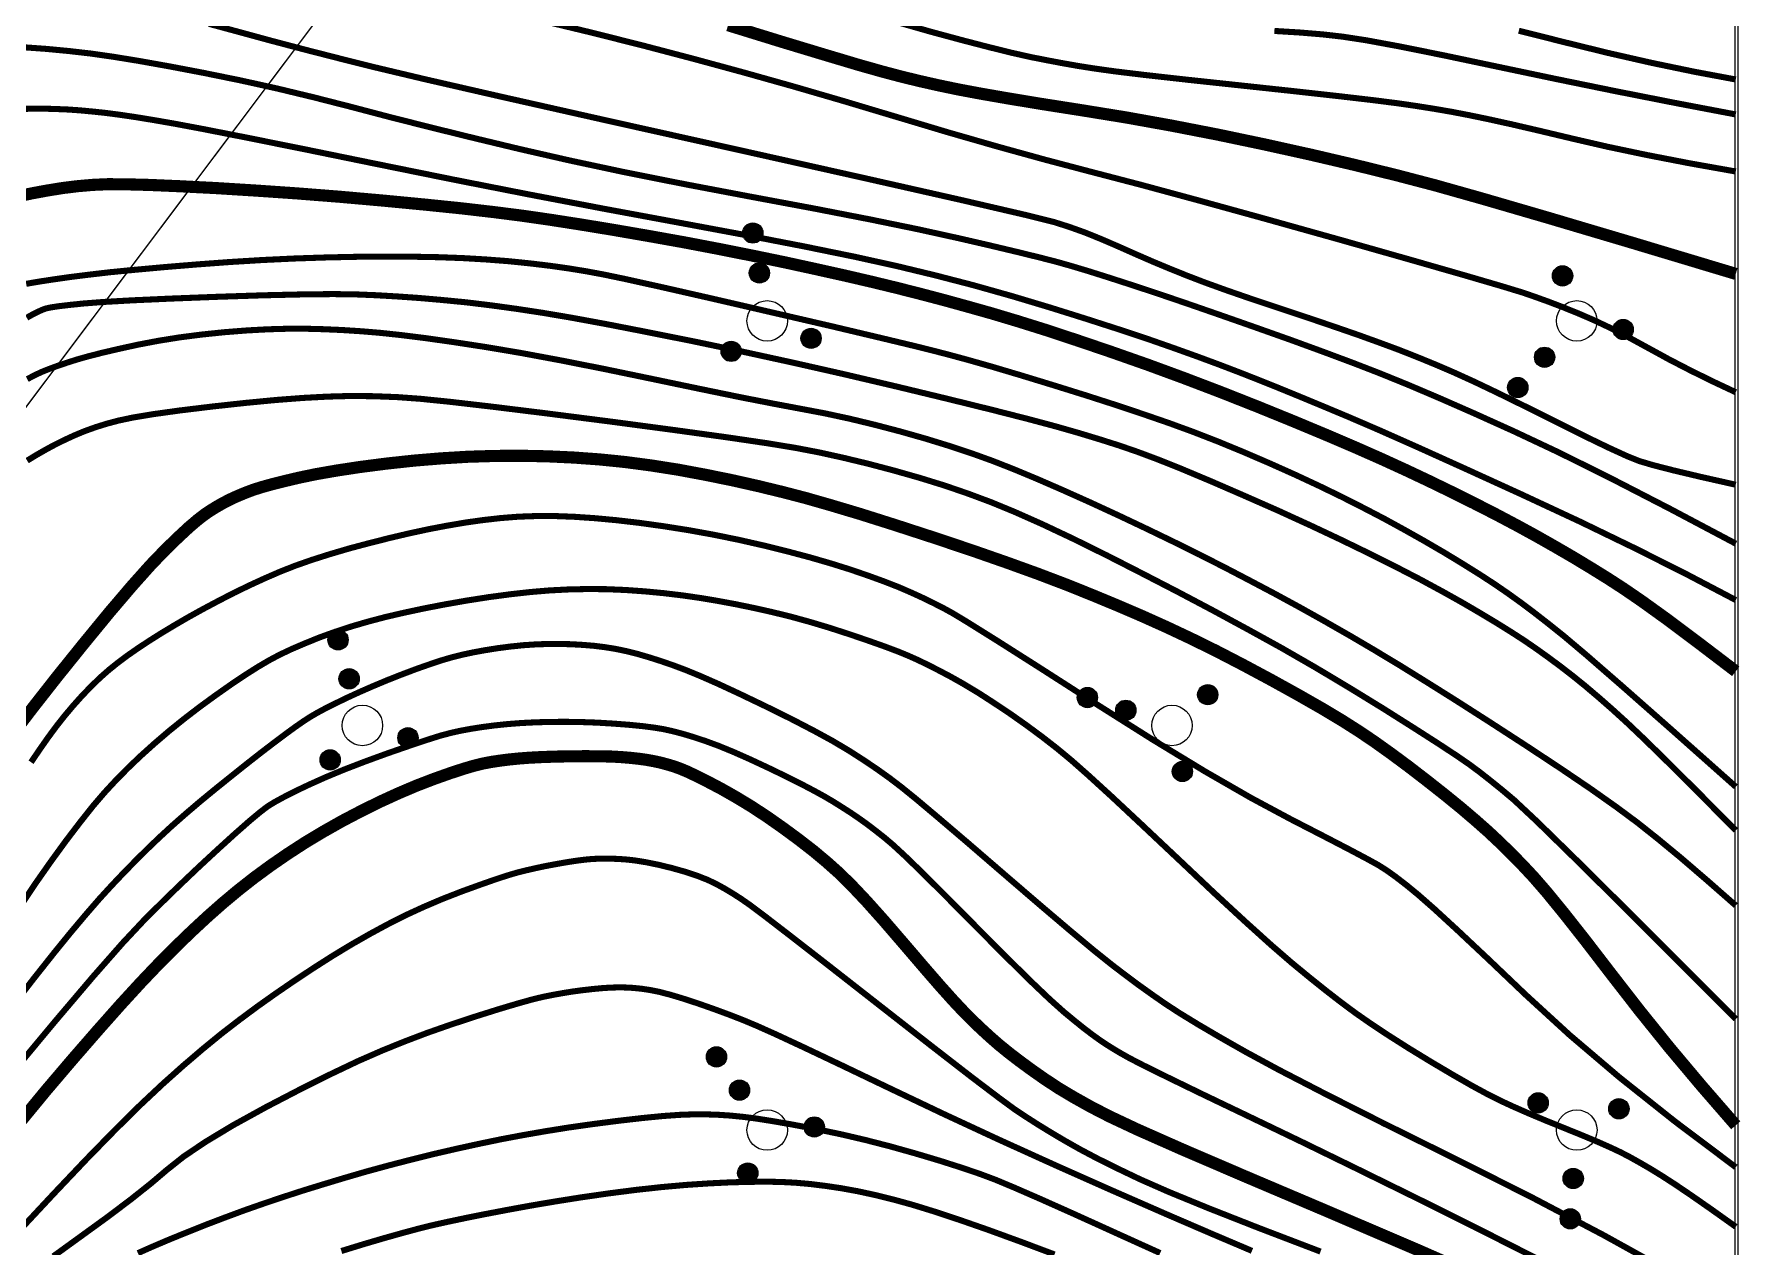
# Model space of a CAD drawing. Extents: x 396500 to 398250, y 1005980 to 1008200.
# Drawn here: x 398228.98 to 398250.08, y 1007817.6 to 1007832.58 of the extents above; entities that cross this region are included whole.
import ezdxf

# ---------------------------------------------------------------- set-up
doc = ezdxf.new("R2010")
doc.units = 0
doc.header["$LTSCALE"] = 0.5
doc.layers.get('0').update_dxf_attribs({"linetype": 'CONTINUOUS'})
doc.layers.add('ASSIST', color=7, linetype='CONTINUOUS', plot=False)
for name, color, linetype in [('DGX', 2, 'CONTINUOUS'), ('GXYZ', 2, 'CONTINUOUS'), ('ZBTZ', 3, 'CONTINUOUS')]:
    doc.layers.add(name, color=color, linetype=linetype)
doc.layers.add('绘图层', color=6, linetype='CONTINUOUS', lineweight=5)
doc.linetypes.add('1161', pattern='A,0,[149,AAA.SHX,S=0.15,R=0,X=0,Y=0],-1.6', length=1.6)

# ---------------------------------------------------------------- blocks, each defined once
blk = doc.blocks.new('*U110')
at = {"linetype": 'Continuous'}
for points in [[(-0.25, 2.2), (-0.238, 2.123), (-0.238, 2.277)], [(-0.238, 2.277), (-0.202, 2.053), (-0.202, 2.347)], [(-0.202, 2.053), (-0.238, 2.277), (-0.238, 2.123)], [(-0.202, 2.347), (-0.147, 1.998), (-0.147, 2.402)], [(-0.147, 1.998), (-0.202, 2.347), (-0.202, 2.053)], [(-0.147, 2.402), (-0.077, 1.962), (-0.077, 2.438)], [(-0.077, 1.962), (-0.147, 2.402), (-0.147, 1.998)], [(-0.077, 2.438), (0, 1.95), (0, 2.45)], [(0, 1.95), (-0.077, 2.438), (-0.077, 1.962)], [(0, 2.45), (0.077, 1.962), (0.077, 2.438)], [(0.077, 1.962), (0, 2.45), (0, 1.95)], [(0.077, 2.438), (0.147, 1.998), (0.147, 2.402)], [(0.147, 1.998), (0.077, 2.438), (0.077, 1.962)], [(0.147, 2.402), (0.202, 2.053), (0.202, 2.347)], [(0.202, 2.053), (0.147, 2.402), (0.147, 1.998)], [(0.202, 2.347), (0.238, 2.123), (0.238, 2.277)], [(0.238, 2.123), (0.202, 2.347), (0.202, 2.053)], [(0.25, 2.2), (0.238, 2.277), (0.238, 2.123)]]:
    blk.add_solid(points, dxfattribs=at)
blk = doc.blocks.new('*U109')
at = {"linetype": 'Continuous'}
for points in [[(-0.25, 1.2), (-0.238, 1.123), (-0.238, 1.277)], [(-0.238, 1.277), (-0.202, 1.053), (-0.202, 1.347)], [(-0.202, 1.053), (-0.238, 1.277), (-0.238, 1.123)], [(-0.202, 1.347), (-0.147, 0.998), (-0.147, 1.402)], [(-0.147, 0.998), (-0.202, 1.347), (-0.202, 1.053)], [(-0.147, 1.402), (-0.077, 0.962), (-0.077, 1.438)], [(-0.077, 0.962), (-0.147, 1.402), (-0.147, 0.998)], [(-0.077, 1.438), (0, 0.95), (0, 1.45)], [(0, 0.95), (-0.077, 1.438), (-0.077, 0.962)], [(0, 1.45), (0.077, 0.962), (0.077, 1.438)], [(0.077, 0.962), (0, 1.45), (0, 0.95)], [(0.077, 1.438), (0.147, 0.998), (0.147, 1.402)], [(0.147, 0.998), (0.077, 1.438), (0.077, 0.962)], [(0.147, 1.402), (0.202, 1.053), (0.202, 1.347)], [(0.202, 1.053), (0.147, 1.402), (0.147, 0.998)], [(0.202, 1.347), (0.238, 1.123), (0.238, 1.277)], [(0.238, 1.123), (0.202, 1.347), (0.202, 1.053)], [(0.25, 1.2), (0.238, 1.277), (0.238, 1.123)]]:
    blk.add_solid(points, dxfattribs=at)
blk = doc.blocks.new('*U108')
at = {"linetype": 'Continuous'}
for points in [[(-1.202, -0.453), (-1.147, -0.802), (-1.147, -0.398)], [(-1.147, -0.398), (-1.077, -0.838), (-1.077, -0.362)], [(-1.077, -0.838), (-1.147, -0.398), (-1.147, -0.802)], [(-1.077, -0.362), (-1, -0.85), (-1, -0.35)], [(-1, -0.85), (-1.077, -0.362), (-1.077, -0.838)], [(-1, -0.35), (-0.923, -0.838), (-0.923, -0.362)], [(-0.923, -0.838), (-1, -0.35), (-1, -0.85)], [(-0.923, -0.362), (-0.853, -0.802), (-0.853, -0.398)], [(-0.853, -0.802), (-0.923, -0.362), (-0.923, -0.838)], [(-0.853, -0.398), (-0.798, -0.747), (-0.798, -0.453)], [(-0.798, -0.747), (-0.853, -0.398), (-0.853, -0.802)], [(-1.25, -0.6), (-1.238, -0.677), (-1.238, -0.523)], [(-1.238, -0.523), (-1.202, -0.747), (-1.202, -0.453)], [(-1.202, -0.747), (-1.238, -0.523), (-1.238, -0.677)], [(-1.147, -0.802), (-1.202, -0.453), (-1.202, -0.747)], [(-0.798, -0.453), (-0.762, -0.677), (-0.762, -0.523)], [(-0.762, -0.677), (-0.798, -0.453), (-0.798, -0.747)], [(-0.75, -0.6), (-0.762, -0.523), (-0.762, -0.677)]]:
    blk.add_solid(points, dxfattribs=at)
blk = doc.blocks.new('*U107')
at = {"linetype": 'Continuous'}
for points in [[(0.798, -0.453), (0.853, -0.802), (0.853, -0.398)], [(0.853, -0.398), (0.923, -0.838), (0.923, -0.362)], [(0.923, -0.838), (0.853, -0.398), (0.853, -0.802)], [(0.923, -0.362), (1, -0.85), (1, -0.35)], [(1, -0.85), (0.923, -0.362), (0.923, -0.838)], [(1, -0.35), (1.077, -0.838), (1.077, -0.362)], [(1.077, -0.838), (1, -0.35), (1, -0.85)], [(1.077, -0.362), (1.147, -0.802), (1.147, -0.398)], [(1.147, -0.802), (1.077, -0.362), (1.077, -0.838)], [(1.147, -0.398), (1.202, -0.747), (1.202, -0.453)], [(1.202, -0.747), (1.147, -0.398), (1.147, -0.802)], [(0.75, -0.6), (0.762, -0.677), (0.762, -0.523)], [(0.762, -0.523), (0.798, -0.747), (0.798, -0.453)], [(0.798, -0.747), (0.762, -0.523), (0.762, -0.677)], [(0.853, -0.802), (0.798, -0.453), (0.798, -0.747)], [(1.202, -0.453), (1.238, -0.677), (1.238, -0.523)], [(1.238, -0.677), (1.202, -0.453), (1.202, -0.747)], [(1.25, -0.6), (1.238, -0.523), (1.238, -0.677)]]:
    blk.add_solid(points, dxfattribs=at)
blk = doc.blocks.new('gc160')
for centre, radius in [((0, 2.2), 0.25), ((0, 1.2), 0.25), ((0, 0), 0.5), ((-1, -0.6), 0.25), ((1, -0.6), 0.25)]:
    blk.add_circle(centre, radius)
at = {"linetype": 'Continuous'}
for name in ['*U110', '*U109', '*U108', '*U107']:
    blk.add_blockref(name, (0, 0), dxfattribs=at)

msp = doc.modelspace()

# ---------------------------------------------------------------- linework, layer by layer
at = {"layer": 'ASSIST', "linetype": '1161', "flags": 128}
msp.add_lwpolyline([(398250, 1007900.306), (398250, 1007900.306), (398249.986, 1007800)], dxfattribs=at)
at = {"layer": 'ASSIST', "linetype": 'Continuous', "flags": 128}
msp.add_lwpolyline([(398207.876, 1007800), (398209.238, 1007801.816), (398249.85, 1007855.903)], dxfattribs=at)
at = {"layer": 'DGX', "linetype": 'Continuous', "const_width": 0.075}
for points in [[(398250, 1007827.014), (398249.569, 1007827.111), (398249.228, 1007827.192), (398248.975, 1007827.257), (398248.811, 1007827.306), (398248.656, 1007827.368), (398248.431, 1007827.471), (398248.135, 1007827.614), (398247.769, 1007827.797), (398247.389, 1007827.987), (398247.055, 1007828.151), (398246.766, 1007828.289), (398246.522, 1007828.4), (398246.299, 1007828.496), (398246.07, 1007828.59), (398245.837, 1007828.682), (398245.599, 1007828.77), (398245.342, 1007828.863), (398245.053, 1007828.963), (398244.73, 1007829.073), (398244.375, 1007829.191), (398244.024, 1007829.308), (398243.715, 1007829.415), (398243.446, 1007829.512), (398243.219, 1007829.599), (398243.011, 1007829.683), (398242.8, 1007829.771), (398242.586, 1007829.864), (398242.37, 1007829.96), (398242.157, 1007830.052), (398241.956, 1007830.133), (398241.766, 1007830.201), (398241.587, 1007830.258), (398241.211, 1007830.352), (398240.432, 1007830.533), (398239.248, 1007830.801), (398237.66, 1007831.157), (398236.038, 1007831.519), (398234.752, 1007831.809), (398233.802, 1007832.027), (398233.188, 1007832.173), (398232.749, 1007832.283), (398232.323, 1007832.392), (398231.91, 1007832.501), (398231.51, 1007832.61), (398231.141, 1007832.71)], [(398250, 1007828.157), (398249.717, 1007828.29), (398249.443, 1007828.425), (398249.178, 1007828.562), (398248.922, 1007828.702), (398248.68, 1007828.834), (398248.453, 1007828.951), (398248.241, 1007829.051), (398248.046, 1007829.135), (398247.863, 1007829.209), (398247.69, 1007829.275), (398247.527, 1007829.334), (398247.374, 1007829.387), (398247.122, 1007829.464), (398246.661, 1007829.599), (398245.993, 1007829.791), (398245.117, 1007830.04), (398244.189, 1007830.3), (398243.367, 1007830.527), (398242.651, 1007830.721), (398242.041, 1007830.88), (398241.472, 1007831.03), (398240.882, 1007831.193), (398240.27, 1007831.369), (398239.636, 1007831.559), (398238.996, 1007831.751), (398238.364, 1007831.935), (398237.742, 1007832.11), (398237.128, 1007832.277), (398236.512, 1007832.439), (398235.882, 1007832.598), (398235.239, 1007832.753)], [(398250, 1007830.885), (398249.433, 1007830.986), (398248.906, 1007831.088), (398248.421, 1007831.19), (398247.975, 1007831.293), (398247.577, 1007831.388), (398247.233, 1007831.468), (398246.943, 1007831.532), (398246.707, 1007831.581), (398246.494, 1007831.622), (398246.274, 1007831.66), (398246.046, 1007831.696), (398245.81, 1007831.73), (398245.51, 1007831.768), (398245.09, 1007831.817), (398244.55, 1007831.877), (398243.89, 1007831.948), (398243.237, 1007832.018), (398242.716, 1007832.076), (398242.327, 1007832.123), (398242.071, 1007832.159), (398241.88, 1007832.189), (398241.687, 1007832.223), (398241.491, 1007832.26), (398241.293, 1007832.299), (398241.066, 1007832.35), (398240.786, 1007832.419), (398240.451, 1007832.506), (398240.062, 1007832.611), (398239.667, 1007832.724)], [(398250, 1007831.59), (398249.254, 1007831.732), (398248.514, 1007831.878), (398247.781, 1007832.028), (398247.054, 1007832.181), (398246.391, 1007832.321), (398245.851, 1007832.43), (398245.434, 1007832.507), (398245.14, 1007832.552), (398244.891, 1007832.58), (398244.612, 1007832.603), (398244.301, 1007832.622)], [(398250, 1007832.022), (398249.488, 1007832.118), (398248.959, 1007832.228), (398248.415, 1007832.352), (398247.855, 1007832.49), (398247.32, 1007832.625)], [(398250, 1007826.286), (398249.183, 1007826.719), (398248.454, 1007827.095), (398247.812, 1007827.414), (398247.258, 1007827.675), (398246.773, 1007827.894), (398246.336, 1007828.086), (398245.948, 1007828.251), (398245.609, 1007828.389), (398245.276, 1007828.518), (398244.907, 1007828.656), (398244.502, 1007828.804), (398244.06, 1007828.961), (398243.621, 1007829.115), (398243.223, 1007829.253), (398242.865, 1007829.375), (398242.547, 1007829.48), (398242.266, 1007829.571), (398242.016, 1007829.65), (398241.797, 1007829.716), (398241.61, 1007829.769), (398241.404, 1007829.822), (398241.132, 1007829.889), (398240.792, 1007829.97), (398240.385, 1007830.064), (398239.895, 1007830.172), (398239.306, 1007830.293), (398238.618, 1007830.427), (398237.831, 1007830.574), (398237.025, 1007830.727), (398236.281, 1007830.875), (398235.598, 1007831.021), (398234.977, 1007831.163), (398234.403, 1007831.301), (398233.864, 1007831.434), (398233.359, 1007831.562), (398232.888, 1007831.686), (398232.434, 1007831.802), (398231.982, 1007831.911), (398231.53, 1007832.011), (398231.079, 1007832.103), (398230.654, 1007832.184), (398230.279, 1007832.251), (398229.954, 1007832.304), (398229.679, 1007832.343), (398229.418, 1007832.373), (398229.135, 1007832.4), (398228.829, 1007832.422)], [(398250, 1007825.589), (398249.4, 1007825.904), (398248.759, 1007826.227), (398248.076, 1007826.558), (398247.353, 1007826.895), (398246.661, 1007827.211), (398246.075, 1007827.476), (398245.593, 1007827.69), (398245.217, 1007827.852), (398244.904, 1007827.983), (398244.615, 1007828.103), (398244.349, 1007828.212), (398244.105, 1007828.31), (398243.866, 1007828.404), (398243.612, 1007828.501), (398243.342, 1007828.601), (398243.058, 1007828.703), (398242.744, 1007828.813), (398242.383, 1007828.933), (398241.977, 1007829.064), (398241.524, 1007829.206), (398241.05, 1007829.348), (398240.578, 1007829.481), (398240.107, 1007829.603), (398239.639, 1007829.716), (398239.119, 1007829.831), (398238.493, 1007829.959), (398237.761, 1007830.101), (398236.924, 1007830.257), (398236.023, 1007830.424), (398235.101, 1007830.6), (398234.156, 1007830.786), (398233.191, 1007830.982), (398232.302, 1007831.164), (398231.591, 1007831.307), (398231.057, 1007831.412), (398230.699, 1007831.479), (398230.445, 1007831.523), (398230.218, 1007831.56), (398230.019, 1007831.589), (398229.848, 1007831.611), (398229.694, 1007831.627), (398229.544, 1007831.641), (398229.399, 1007831.651), (398229.259, 1007831.657), (398229.123, 1007831.661), (398228.991, 1007831.662), (398228.862, 1007831.659)], [(398250, 1007823.282), (398249.212, 1007823.982), (398248.595, 1007824.526), (398248.149, 1007824.914), (398247.874, 1007825.146), (398247.688, 1007825.295), (398247.512, 1007825.432), (398247.343, 1007825.559), (398247.183, 1007825.674), (398247.017, 1007825.788), (398246.83, 1007825.91), (398246.622, 1007826.04), (398246.393, 1007826.179), (398246.151, 1007826.32), (398245.906, 1007826.458), (398245.656, 1007826.595), (398245.401, 1007826.728), (398245.137, 1007826.862), (398244.855, 1007826.999), (398244.557, 1007827.138), (398244.242, 1007827.279), (398243.922, 1007827.417), (398243.609, 1007827.546), (398243.301, 1007827.666), (398243, 1007827.776), (398242.687, 1007827.884), (398242.344, 1007827.999), (398241.971, 1007828.119), (398241.567, 1007828.245), (398241.171, 1007828.366), (398240.818, 1007828.471), (398240.508, 1007828.559), (398240.242, 1007828.631), (398239.924, 1007828.712), (398239.458, 1007828.824), (398238.843, 1007828.97), (398238.08, 1007829.147), (398237.323, 1007829.322), (398236.726, 1007829.458), (398236.289, 1007829.555), (398236.011, 1007829.613), (398235.806, 1007829.651), (398235.586, 1007829.687), (398235.352, 1007829.72), (398235.102, 1007829.75), (398234.838, 1007829.777), (398234.563, 1007829.798), (398234.275, 1007829.815), (398233.975, 1007829.826), (398233.659, 1007829.832), (398233.323, 1007829.834), (398232.967, 1007829.831), (398232.591, 1007829.823), (398232.2, 1007829.81), (398231.8, 1007829.791), (398231.391, 1007829.766), (398230.973, 1007829.735), (398230.573, 1007829.702), (398230.221, 1007829.67), (398229.916, 1007829.64), (398229.658, 1007829.61), (398229.434, 1007829.582), (398229.23, 1007829.553), (398229.046, 1007829.525), (398228.883, 1007829.497)], [(398228.89, 1007829.078), (398228.963, 1007829.119), (398229.026, 1007829.151), (398229.08, 1007829.175), (398229.125, 1007829.192), (398229.185, 1007829.205), (398229.283, 1007829.22), (398229.419, 1007829.236), (398229.593, 1007829.254), (398229.84, 1007829.273), (398230.195, 1007829.293), (398230.659, 1007829.314), (398231.231, 1007829.336), (398231.809, 1007829.355), (398232.29, 1007829.366), (398232.674, 1007829.37), (398232.961, 1007829.366), (398233.206, 1007829.356), (398233.465, 1007829.341), (398233.737, 1007829.322), (398234.023, 1007829.297), (398234.32, 1007829.268), (398234.625, 1007829.231), (398234.938, 1007829.188), (398235.26, 1007829.139), (398235.62, 1007829.078), (398236.049, 1007828.999), (398236.546, 1007828.902), (398237.112, 1007828.789), (398237.722, 1007828.661), (398238.349, 1007828.524), (398238.994, 1007828.378), (398239.657, 1007828.222), (398240.282, 1007828.071), (398240.813, 1007827.94), (398241.248, 1007827.829), (398241.589, 1007827.738), (398241.873, 1007827.657), (398242.137, 1007827.577), (398242.383, 1007827.499), (398242.609, 1007827.421), (398242.853, 1007827.33), (398243.153, 1007827.21), (398243.508, 1007827.061), (398243.918, 1007826.883), (398244.345, 1007826.695), (398244.747, 1007826.511), (398245.125, 1007826.333), (398245.479, 1007826.161), (398245.808, 1007825.996), (398246.109, 1007825.84), (398246.382, 1007825.692), (398246.628, 1007825.554), (398246.85, 1007825.424), (398247.049, 1007825.304), (398247.227, 1007825.193), (398247.383, 1007825.092), (398247.529, 1007824.992), (398247.677, 1007824.886), (398247.828, 1007824.774), (398247.981, 1007824.656), (398248.138, 1007824.529), (398248.302, 1007824.39), (398248.472, 1007824.241), (398248.649, 1007824.08), (398248.868, 1007823.872), (398249.166, 1007823.58), (398249.544, 1007823.203), (398250, 1007822.743)], [(398228.896, 1007828.319), (398228.99, 1007828.369), (398229.081, 1007828.411), (398229.175, 1007828.448), (398229.279, 1007828.486), (398229.392, 1007828.524), (398229.515, 1007828.563), (398229.657, 1007828.603), (398229.83, 1007828.647), (398230.032, 1007828.694), (398230.264, 1007828.745), (398230.516, 1007828.793), (398230.778, 1007828.835), (398231.05, 1007828.87), (398231.331, 1007828.899), (398231.61, 1007828.921), (398231.87, 1007828.935), (398232.113, 1007828.942), (398232.339, 1007828.942), (398232.559, 1007828.936), (398232.785, 1007828.926), (398233.018, 1007828.911), (398233.257, 1007828.891), (398233.52, 1007828.863), (398233.823, 1007828.825), (398234.167, 1007828.776), (398234.552, 1007828.717), (398234.986, 1007828.644), (398235.475, 1007828.553), (398236.021, 1007828.445), (398236.623, 1007828.32), (398237.211, 1007828.197), (398237.712, 1007828.094), (398238.128, 1007828.013), (398238.458, 1007827.951), (398238.749, 1007827.896), (398239.05, 1007827.831), (398239.361, 1007827.756), (398239.681, 1007827.672), (398239.995, 1007827.583), (398240.29, 1007827.492), (398240.564, 1007827.401), (398240.819, 1007827.309), (398241.079, 1007827.207), (398241.367, 1007827.087), (398241.684, 1007826.949), (398242.03, 1007826.794), (398242.385, 1007826.63), (398242.729, 1007826.467), (398243.062, 1007826.306), (398243.383, 1007826.147), (398243.697, 1007825.987), (398244.007, 1007825.825), (398244.315, 1007825.662), (398244.618, 1007825.497), (398244.922, 1007825.327), (398245.228, 1007825.152), (398245.537, 1007824.97), (398245.849, 1007824.782), (398246.181, 1007824.576), (398246.55, 1007824.344), (398246.956, 1007824.084), (398247.4, 1007823.796), (398247.833, 1007823.51), (398248.209, 1007823.255), (398248.527, 1007823.03), (398248.787, 1007822.837), (398249.036, 1007822.639), (398249.322, 1007822.403), (398249.643, 1007822.127), (398250, 1007821.814)], [(398250, 1007820.412), (398248.915, 1007821.499), (398248.096, 1007822.313), (398247.544, 1007822.853), (398247.259, 1007823.12), (398247.111, 1007823.244), (398246.97, 1007823.358), (398246.838, 1007823.462), (398246.713, 1007823.555), (398246.555, 1007823.664), (398246.324, 1007823.816), (398246.02, 1007824.011), (398245.642, 1007824.25), (398245.227, 1007824.505), (398244.809, 1007824.755), (398244.389, 1007824.997), (398243.965, 1007825.231), (398243.539, 1007825.462), (398243.108, 1007825.69), (398242.673, 1007825.915), (398242.235, 1007826.139), (398241.814, 1007826.347), (398241.435, 1007826.526), (398241.098, 1007826.676), (398240.802, 1007826.798), (398240.521, 1007826.903), (398240.227, 1007827.004), (398239.92, 1007827.099), (398239.6, 1007827.19), (398239.281, 1007827.274), (398238.974, 1007827.348), (398238.68, 1007827.413), (398238.399, 1007827.467), (398238.049, 1007827.525), (398237.547, 1007827.599), (398236.895, 1007827.689), (398236.091, 1007827.796), (398235.285, 1007827.899), (398234.627, 1007827.98), (398234.117, 1007828.039), (398233.753, 1007828.076), (398233.465, 1007828.097), (398233.177, 1007828.108), (398232.891, 1007828.111), (398232.606, 1007828.103), (398232.303, 1007828.087), (398231.964, 1007828.061), (398231.589, 1007828.025), (398231.177, 1007827.98), (398230.782, 1007827.932), (398230.458, 1007827.887), (398230.204, 1007827.845), (398230.02, 1007827.806), (398229.874, 1007827.767), (398229.734, 1007827.723), (398229.601, 1007827.675), (398229.474, 1007827.622), (398229.351, 1007827.565), (398229.232, 1007827.506), (398229.116, 1007827.443), (398229.003, 1007827.378), (398228.895, 1007827.312)], [(398228.943, 1007823.585), (398229.049, 1007823.741), (398229.151, 1007823.887), (398229.252, 1007824.024), (398229.356, 1007824.156), (398229.463, 1007824.283), (398229.572, 1007824.405), (398229.683, 1007824.52), (398229.793, 1007824.627), (398229.903, 1007824.724), (398230.013, 1007824.813), (398230.128, 1007824.899), (398230.256, 1007824.988), (398230.396, 1007825.081), (398230.548, 1007825.177), (398230.712, 1007825.276), (398230.884, 1007825.376), (398231.066, 1007825.477), (398231.258, 1007825.579), (398231.452, 1007825.679), (398231.642, 1007825.771), (398231.829, 1007825.857), (398232.011, 1007825.936), (398232.2, 1007826.011), (398232.408, 1007826.084), (398232.634, 1007826.156), (398232.879, 1007826.228), (398233.131, 1007826.295), (398233.377, 1007826.357), (398233.619, 1007826.414), (398233.856, 1007826.465), (398234.087, 1007826.509), (398234.312, 1007826.547), (398234.531, 1007826.578), (398234.745, 1007826.602), (398234.959, 1007826.619), (398235.182, 1007826.627), (398235.413, 1007826.627), (398235.651, 1007826.618), (398235.903, 1007826.601), (398236.171, 1007826.576), (398236.456, 1007826.543), (398236.758, 1007826.501), (398237.068, 1007826.452), (398237.377, 1007826.396), (398237.685, 1007826.333), (398237.993, 1007826.263), (398238.291, 1007826.189), (398238.569, 1007826.115), (398238.827, 1007826.04), (398239.066, 1007825.965), (398239.284, 1007825.89), (398239.482, 1007825.818), (398239.659, 1007825.749), (398239.816, 1007825.681), (398239.958, 1007825.616), (398240.089, 1007825.552), (398240.211, 1007825.49), (398240.322, 1007825.429), (398240.511, 1007825.315), (398240.866, 1007825.093), (398241.385, 1007824.763), (398242.069, 1007824.324), (398242.796, 1007823.865), (398243.444, 1007823.471), (398244.012, 1007823.144), (398244.5, 1007822.882), (398244.904, 1007822.674), (398245.22, 1007822.51), (398245.446, 1007822.39), (398245.584, 1007822.314), (398245.685, 1007822.25), (398245.801, 1007822.167), (398245.932, 1007822.066), (398246.078, 1007821.946), (398246.277, 1007821.771), (398246.564, 1007821.507), (398246.941, 1007821.153), (398247.407, 1007820.709), (398247.952, 1007820.21), (398248.566, 1007819.688), (398249.249, 1007819.145), (398250, 1007818.58)], [(398250, 1007817.844), (398249.707, 1007818.053), (398249.456, 1007818.228), (398249.248, 1007818.369), (398249.081, 1007818.477), (398248.941, 1007818.563), (398248.81, 1007818.639), (398248.69, 1007818.706), (398248.579, 1007818.764), (398248.456, 1007818.822), (398248.298, 1007818.892), (398248.105, 1007818.973), (398247.876, 1007819.066), (398247.642, 1007819.161), (398247.435, 1007819.248), (398247.253, 1007819.328), (398247.097, 1007819.4), (398246.936, 1007819.481), (398246.737, 1007819.589), (398246.502, 1007819.724), (398246.23, 1007819.885), (398245.954, 1007820.054), (398245.707, 1007820.211), (398245.49, 1007820.355), (398245.302, 1007820.486), (398245.123, 1007820.619), (398244.932, 1007820.767), (398244.73, 1007820.929), (398244.515, 1007821.106), (398244.262, 1007821.325), (398243.943, 1007821.613), (398243.556, 1007821.97), (398243.104, 1007822.397), (398242.657, 1007822.818), (398242.29, 1007823.161), (398242.002, 1007823.424), (398241.794, 1007823.608), (398241.619, 1007823.753), (398241.433, 1007823.898), (398241.237, 1007824.043), (398241.03, 1007824.189), (398240.824, 1007824.326), (398240.635, 1007824.448), (398240.46, 1007824.553), (398240.302, 1007824.642), (398240.156, 1007824.719), (398240.021, 1007824.788), (398239.897, 1007824.848), (398239.783, 1007824.899), (398239.657, 1007824.951), (398239.493, 1007825.013), (398239.293, 1007825.084), (398239.056, 1007825.165), (398238.803, 1007825.247), (398238.559, 1007825.32), (398238.323, 1007825.385), (398238.095, 1007825.441), (398237.872, 1007825.491), (398237.649, 1007825.537), (398237.428, 1007825.578), (398237.207, 1007825.615), (398236.985, 1007825.647), (398236.758, 1007825.674), (398236.527, 1007825.696), (398236.291, 1007825.713), (398236.053, 1007825.723), (398235.817, 1007825.725), (398235.582, 1007825.72), (398235.349, 1007825.708), (398235.11, 1007825.688), (398234.86, 1007825.66), (398234.597, 1007825.625), (398234.322, 1007825.582), (398234.049, 1007825.534), (398233.791, 1007825.484), (398233.548, 1007825.432), (398233.32, 1007825.379), (398233.104, 1007825.322), (398232.895, 1007825.261), (398232.695, 1007825.195), (398232.502, 1007825.125), (398232.322, 1007825.052), (398232.157, 1007824.981), (398232.009, 1007824.911), (398231.878, 1007824.841), (398231.744, 1007824.762), (398231.591, 1007824.665), (398231.418, 1007824.549), (398231.226, 1007824.414), (398231.027, 1007824.269), (398230.834, 1007824.121), (398230.647, 1007823.97), (398230.466, 1007823.815), (398230.294, 1007823.66), (398230.134, 1007823.507), (398229.985, 1007823.355), (398229.847, 1007823.206), (398229.706, 1007823.041), (398229.55, 1007822.844), (398229.376, 1007822.616), (398229.186, 1007822.355), (398228.989, 1007822.074), (398228.795, 1007821.782)], [(398228.662, 1007820.505), (398228.983, 1007820.92), (398229.231, 1007821.233), (398229.433, 1007821.481), (398229.619, 1007821.702), (398229.789, 1007821.898), (398229.943, 1007822.066), (398230.089, 1007822.22), (398230.235, 1007822.369), (398230.381, 1007822.514), (398230.527, 1007822.654), (398230.681, 1007822.796), (398230.849, 1007822.944), (398231.032, 1007823.1), (398231.229, 1007823.262), (398231.427, 1007823.421), (398231.611, 1007823.568), (398231.782, 1007823.702), (398231.94, 1007823.823), (398232.082, 1007823.93), (398232.203, 1007824.018), (398232.305, 1007824.089), (398232.388, 1007824.143), (398232.47, 1007824.191), (398232.573, 1007824.247), (398232.697, 1007824.309), (398232.841, 1007824.379), (398233, 1007824.452), (398233.167, 1007824.525), (398233.344, 1007824.599), (398233.529, 1007824.672), (398233.71, 1007824.74), (398233.873, 1007824.797), (398234.017, 1007824.845), (398234.144, 1007824.882), (398234.268, 1007824.913), (398234.403, 1007824.942), (398234.55, 1007824.969), (398234.708, 1007824.994), (398234.87, 1007825.015), (398235.027, 1007825.031), (398235.179, 1007825.041), (398235.327, 1007825.046), (398235.471, 1007825.046), (398235.613, 1007825.043), (398235.753, 1007825.035), (398235.891, 1007825.024), (398236.028, 1007825.007), (398236.166, 1007824.985), (398236.303, 1007824.956), (398236.441, 1007824.921), (398236.581, 1007824.88), (398236.725, 1007824.834), (398236.873, 1007824.783), (398237.025, 1007824.726), (398237.203, 1007824.653), (398237.426, 1007824.555), (398237.695, 1007824.43), (398238.01, 1007824.279), (398238.328, 1007824.122), (398238.607, 1007823.977), (398238.847, 1007823.846), (398239.047, 1007823.727), (398239.223, 1007823.614), (398239.389, 1007823.502), (398239.546, 1007823.39), (398239.693, 1007823.278), (398239.879, 1007823.127), (398240.151, 1007822.898), (398240.511, 1007822.591), (398240.957, 1007822.206), (398241.408, 1007821.818), (398241.78, 1007821.502), (398242.074, 1007821.257), (398242.29, 1007821.084), (398242.464, 1007820.951), (398242.632, 1007820.826), (398242.796, 1007820.709), (398242.954, 1007820.599), (398243.132, 1007820.483), (398243.356, 1007820.346), (398243.625, 1007820.188), (398243.939, 1007820.009), (398244.354, 1007819.784), (398244.926, 1007819.488), (398245.654, 1007819.12), (398246.54, 1007818.681), (398247.478, 1007818.209), (398248.368, 1007817.74), (398249.209, 1007817.274)], [(398247.524, 1007817.461), (398246.762, 1007817.847), (398246.029, 1007818.212), (398245.323, 1007818.559), (398244.645, 1007818.89), (398243.994, 1007819.203), (398243.424, 1007819.476), (398242.986, 1007819.689), (398242.68, 1007819.84), (398242.508, 1007819.929), (398242.405, 1007819.987), (398242.308, 1007820.045), (398242.217, 1007820.102), (398242.133, 1007820.159), (398242.046, 1007820.222), (398241.944, 1007820.3), (398241.828, 1007820.393), (398241.699, 1007820.5), (398241.528, 1007820.653), (398241.291, 1007820.879), (398240.986, 1007821.18), (398240.613, 1007821.555), (398240.245, 1007821.927), (398239.951, 1007822.22), (398239.733, 1007822.431), (398239.59, 1007822.563), (398239.485, 1007822.652), (398239.38, 1007822.735), (398239.277, 1007822.814), (398239.174, 1007822.888), (398239.07, 1007822.959), (398238.964, 1007823.027), (398238.856, 1007823.095), (398238.746, 1007823.16), (398238.619, 1007823.23), (398238.461, 1007823.313), (398238.272, 1007823.408), (398238.051, 1007823.515), (398237.826, 1007823.62), (398237.621, 1007823.711), (398237.436, 1007823.787), (398237.273, 1007823.847), (398237.125, 1007823.896), (398236.988, 1007823.937), (398236.862, 1007823.97), (398236.748, 1007823.995), (398236.628, 1007824.014), (398236.486, 1007824.032), (398236.321, 1007824.048), (398236.135, 1007824.062), (398235.939, 1007824.074), (398235.745, 1007824.081), (398235.552, 1007824.084), (398235.361, 1007824.083), (398235.175, 1007824.078), (398234.997, 1007824.069), (398234.827, 1007824.056), (398234.665, 1007824.039), (398234.513, 1007824.019), (398234.374, 1007823.997), (398234.249, 1007823.974), (398234.136, 1007823.949), (398234.006, 1007823.915), (398233.831, 1007823.86), (398233.61, 1007823.786), (398233.342, 1007823.693), (398233.065, 1007823.592), (398232.813, 1007823.495), (398232.586, 1007823.401), (398232.385, 1007823.311), (398232.212, 1007823.229), (398232.067, 1007823.155), (398231.951, 1007823.092), (398231.864, 1007823.038), (398231.771, 1007822.967), (398231.636, 1007822.854), (398231.459, 1007822.698), (398231.24, 1007822.499), (398231.004, 1007822.28), (398230.775, 1007822.062), (398230.553, 1007821.846), (398230.338, 1007821.632), (398230.075, 1007821.351), (398229.71, 1007820.936), (398229.243, 1007820.386), (398228.674, 1007819.702)], [(398244.871, 1007817.537), (398244.11, 1007817.828), (398243.485, 1007818.074), (398242.995, 1007818.275), (398242.641, 1007818.431), (398242.367, 1007818.562), (398242.119, 1007818.685), (398241.898, 1007818.802), (398241.704, 1007818.912), (398241.529, 1007819.016), (398241.37, 1007819.114), (398241.225, 1007819.207), (398241.094, 1007819.294), (398240.898, 1007819.438), (398240.554, 1007819.699), (398240.064, 1007820.079), (398239.427, 1007820.577), (398238.793, 1007821.073), (398238.312, 1007821.447), (398237.985, 1007821.699), (398237.812, 1007821.828), (398237.714, 1007821.896), (398237.615, 1007821.96), (398237.515, 1007822.02), (398237.412, 1007822.077), (398237.3, 1007822.131), (398237.17, 1007822.182), (398237.022, 1007822.231), (398236.855, 1007822.278), (398236.687, 1007822.319), (398236.533, 1007822.35), (398236.395, 1007822.372), (398236.271, 1007822.385), (398236.159, 1007822.391), (398236.056, 1007822.393), (398235.962, 1007822.393), (398235.876, 1007822.389), (398235.787, 1007822.381), (398235.684, 1007822.368), (398235.566, 1007822.35), (398235.435, 1007822.327), (398235.3, 1007822.302), (398235.174, 1007822.275), (398235.057, 1007822.248), (398234.948, 1007822.221), (398234.826, 1007822.185), (398234.671, 1007822.134), (398234.483, 1007822.068), (398234.26, 1007821.987), (398234.024, 1007821.895), (398233.794, 1007821.797), (398233.568, 1007821.693), (398233.349, 1007821.582), (398233.129, 1007821.463), (398232.903, 1007821.334), (398232.672, 1007821.194), (398232.435, 1007821.043), (398232.198, 1007820.886), (398231.966, 1007820.727), (398231.739, 1007820.566), (398231.518, 1007820.402), (398231.295, 1007820.23), (398231.063, 1007820.04), (398230.822, 1007819.834), (398230.572, 1007819.611), (398230.297, 1007819.353), (398229.981, 1007819.041), (398229.624, 1007818.675), (398229.226, 1007818.255), (398228.839, 1007817.84)], [(398244.024, 1007817.546), (398243.539, 1007817.752), (398242.962, 1007818.001), (398242.295, 1007818.293), (398241.589, 1007818.607), (398240.897, 1007818.921), (398240.219, 1007819.236), (398239.555, 1007819.552), (398238.958, 1007819.838), (398238.486, 1007820.062), (398238.136, 1007820.225), (398237.91, 1007820.326), (398237.741, 1007820.397), (398237.564, 1007820.466), (398237.379, 1007820.534), (398237.186, 1007820.602), (398237, 1007820.663), (398236.837, 1007820.712), (398236.698, 1007820.748), (398236.581, 1007820.771), (398236.478, 1007820.786), (398236.378, 1007820.796), (398236.282, 1007820.801), (398236.189, 1007820.802), (398236.094, 1007820.799), (398235.989, 1007820.792), (398235.875, 1007820.781), (398235.752, 1007820.767), (398235.626, 1007820.75), (398235.504, 1007820.73), (398235.386, 1007820.709), (398235.271, 1007820.686), (398235.134, 1007820.653), (398234.948, 1007820.601), (398234.714, 1007820.531), (398234.431, 1007820.442), (398234.128, 1007820.342), (398233.834, 1007820.239), (398233.55, 1007820.131), (398233.274, 1007820.019), (398232.982, 1007819.891), (398232.648, 1007819.732), (398232.271, 1007819.544), (398231.852, 1007819.326), (398231.445, 1007819.102), (398231.104, 1007818.897), (398230.829, 1007818.712), (398230.62, 1007818.546), (398230.421, 1007818.377), (398230.177, 1007818.183), (398229.887, 1007817.964), (398229.552, 1007817.721), (398229.218, 1007817.479)], [(398242.89, 1007817.519), (398242.356, 1007817.761), (398241.834, 1007817.998), (398241.411, 1007818.187), (398241.085, 1007818.329), (398240.858, 1007818.424), (398240.664, 1007818.497), (398240.434, 1007818.575), (398240.171, 1007818.659), (398239.873, 1007818.748), (398239.56, 1007818.836), (398239.25, 1007818.916), (398238.943, 1007818.988), (398238.64, 1007819.051), (398238.357, 1007819.105), (398238.112, 1007819.148), (398237.903, 1007819.181), (398237.731, 1007819.203), (398237.579, 1007819.218), (398237.427, 1007819.228), (398237.276, 1007819.233), (398237.126, 1007819.233), (398236.956, 1007819.227), (398236.744, 1007819.212), (398236.49, 1007819.187), (398236.195, 1007819.153), (398235.885, 1007819.113), (398235.587, 1007819.071), (398235.3, 1007819.025), (398235.024, 1007818.977), (398234.753, 1007818.926), (398234.478, 1007818.869), (398234.2, 1007818.808), (398233.918, 1007818.743), (398233.637, 1007818.673), (398233.359, 1007818.601), (398233.084, 1007818.526), (398232.813, 1007818.447), (398232.548, 1007818.367), (398232.292, 1007818.288), (398232.046, 1007818.208), (398231.809, 1007818.128), (398231.575, 1007818.046), (398231.338, 1007817.958), (398231.096, 1007817.866), (398230.851, 1007817.768), (398230.621, 1007817.674), (398230.425, 1007817.59), (398230.263, 1007817.518)]]:
    msp.add_lwpolyline(points, dxfattribs=at)
at = {"layer": 'DGX', "color": 3, "linetype": 'Continuous', "lineweight": -2, "const_width": 0.15}
for points in [[(398250, 1007829.62), (398248.723, 1007830.004), (398247.679, 1007830.314), (398246.869, 1007830.55), (398246.291, 1007830.713), (398245.814, 1007830.838), (398245.303, 1007830.964), (398244.76, 1007831.091), (398244.183, 1007831.219), (398243.597, 1007831.342), (398243.026, 1007831.453), (398242.47, 1007831.553), (398241.928, 1007831.641), (398241.431, 1007831.719), (398241.008, 1007831.789), (398240.658, 1007831.85), (398240.382, 1007831.902), (398240.144, 1007831.952), (398239.909, 1007832.005), (398239.677, 1007832.062), (398239.447, 1007832.123), (398239.158, 1007832.205), (398238.746, 1007832.328), (398238.21, 1007832.49), (398237.553, 1007832.693)], [(398250, 1007824.709), (398249.538, 1007825.061), (398249.154, 1007825.349), (398248.846, 1007825.571), (398248.616, 1007825.729), (398248.42, 1007825.856), (398248.214, 1007825.984), (398247.999, 1007826.114), (398247.774, 1007826.245), (398247.538, 1007826.379), (398247.293, 1007826.513), (398247.038, 1007826.648), (398246.772, 1007826.784), (398246.497, 1007826.921), (398246.215, 1007827.058), (398245.925, 1007827.195), (398245.628, 1007827.331), (398245.307, 1007827.473), (398244.945, 1007827.628), (398244.543, 1007827.796), (398244.101, 1007827.976), (398243.641, 1007828.158), (398243.185, 1007828.332), (398242.734, 1007828.498), (398242.287, 1007828.655), (398241.861, 1007828.8), (398241.473, 1007828.928), (398241.122, 1007829.038), (398240.808, 1007829.132), (398240.513, 1007829.215), (398240.22, 1007829.296), (398239.927, 1007829.373), (398239.636, 1007829.447), (398239.331, 1007829.521), (398239, 1007829.598), (398238.641, 1007829.678), (398238.256, 1007829.762), (398237.851, 1007829.846), (398237.434, 1007829.929), (398237.004, 1007830.011), (398236.562, 1007830.09), (398236.129, 1007830.165), (398235.727, 1007830.231), (398235.355, 1007830.289), (398235.015, 1007830.338), (398234.663, 1007830.383), (398234.258, 1007830.43), (398233.799, 1007830.477), (398233.287, 1007830.526), (398232.755, 1007830.573), (398232.234, 1007830.614), (398231.726, 1007830.649), (398231.23, 1007830.68), (398230.779, 1007830.703), (398230.406, 1007830.719), (398230.109, 1007830.727), (398229.89, 1007830.728), (398229.708, 1007830.72), (398229.522, 1007830.704), (398229.334, 1007830.681), (398229.143, 1007830.65), (398228.963, 1007830.617), (398228.808, 1007830.585)], [(398250, 1007819.098), (398249.579, 1007819.583), (398249.182, 1007820.056), (398248.809, 1007820.519), (398248.459, 1007820.97), (398248.145, 1007821.379), (398247.881, 1007821.714), (398247.667, 1007821.976), (398247.503, 1007822.165), (398247.364, 1007822.314), (398247.223, 1007822.458), (398247.081, 1007822.597), (398246.938, 1007822.731), (398246.782, 1007822.869), (398246.605, 1007823.02), (398246.405, 1007823.183), (398246.182, 1007823.359), (398245.955, 1007823.534), (398245.739, 1007823.694), (398245.536, 1007823.839), (398245.345, 1007823.968), (398245.139, 1007824.099), (398244.889, 1007824.249), (398244.597, 1007824.416), (398244.261, 1007824.602), (398243.912, 1007824.789), (398243.58, 1007824.961), (398243.263, 1007825.117), (398242.963, 1007825.258), (398242.667, 1007825.391), (398242.362, 1007825.522), (398242.049, 1007825.652), (398241.728, 1007825.781), (398241.381, 1007825.913), (398240.991, 1007826.054), (398240.558, 1007826.205), (398240.083, 1007826.364), (398239.613, 1007826.517), (398239.196, 1007826.649), (398238.832, 1007826.758), (398238.522, 1007826.847), (398238.231, 1007826.923), (398237.926, 1007826.997), (398237.607, 1007827.069), (398237.273, 1007827.137), (398236.936, 1007827.2), (398236.605, 1007827.252), (398236.281, 1007827.295), (398235.964, 1007827.327), (398235.647, 1007827.35), (398235.327, 1007827.365), (398235.003, 1007827.372), (398234.675, 1007827.37), (398234.344, 1007827.36), (398234.009, 1007827.34), (398233.671, 1007827.312), (398233.33, 1007827.275), (398233.005, 1007827.233), (398232.716, 1007827.189), (398232.464, 1007827.145), (398232.247, 1007827.1), (398232.063, 1007827.056), (398231.909, 1007827.017), (398231.783, 1007826.982), (398231.687, 1007826.951), (398231.606, 1007826.921), (398231.528, 1007826.889), (398231.451, 1007826.856), (398231.377, 1007826.82), (398231.303, 1007826.781), (398231.23, 1007826.739), (398231.157, 1007826.694), (398231.085, 1007826.645), (398231.001, 1007826.58), (398230.893, 1007826.488), (398230.763, 1007826.367), (398230.609, 1007826.218), (398230.421, 1007826.023), (398230.189, 1007825.763), (398229.913, 1007825.439), (398229.593, 1007825.049), (398229.263, 1007824.639), (398228.958, 1007824.25), (398228.678, 1007823.882)], [(398247.295, 1007817.019), (398246.069, 1007817.558), (398244.927, 1007818.047), (398243.936, 1007818.468), (398243.161, 1007818.801), (398242.603, 1007819.048), (398242.263, 1007819.208), (398242.038, 1007819.324), (398241.83, 1007819.44), (398241.637, 1007819.555), (398241.461, 1007819.671), (398241.3, 1007819.784), (398241.153, 1007819.892), (398241.019, 1007819.995), (398240.9, 1007820.092), (398240.789, 1007820.189), (398240.679, 1007820.29), (398240.57, 1007820.394), (398240.463, 1007820.502), (398240.337, 1007820.636), (398240.172, 1007820.82), (398239.969, 1007821.054), (398239.726, 1007821.338), (398239.479, 1007821.625), (398239.262, 1007821.868), (398239.075, 1007822.066), (398238.918, 1007822.22), (398238.769, 1007822.353), (398238.605, 1007822.49), (398238.426, 1007822.629), (398238.232, 1007822.772), (398238.034, 1007822.911), (398237.841, 1007823.038), (398237.653, 1007823.152), (398237.472, 1007823.255), (398237.305, 1007823.343), (398237.164, 1007823.414), (398237.048, 1007823.469), (398236.957, 1007823.507), (398236.878, 1007823.535), (398236.797, 1007823.559), (398236.714, 1007823.581), (398236.63, 1007823.599), (398236.541, 1007823.615), (398236.446, 1007823.628), (398236.344, 1007823.639), (398236.235, 1007823.648), (398236.111, 1007823.655), (398235.965, 1007823.658), (398235.796, 1007823.659), (398235.605, 1007823.658), (398235.412, 1007823.654), (398235.241, 1007823.648), (398235.09, 1007823.64), (398234.96, 1007823.63), (398234.844, 1007823.618), (398234.733, 1007823.604), (398234.627, 1007823.588), (398234.527, 1007823.569), (398234.416, 1007823.542), (398234.277, 1007823.501), (398234.111, 1007823.446), (398233.917, 1007823.377), (398233.706, 1007823.296), (398233.487, 1007823.203), (398233.259, 1007823.099), (398233.024, 1007822.983), (398232.787, 1007822.859), (398232.557, 1007822.729), (398232.332, 1007822.594), (398232.113, 1007822.452), (398231.901, 1007822.306), (398231.697, 1007822.156), (398231.501, 1007822.002), (398231.312, 1007821.844), (398231.124, 1007821.678), (398230.931, 1007821.499), (398230.731, 1007821.306), (398230.526, 1007821.1), (398230.303, 1007820.866), (398230.05, 1007820.59), (398229.767, 1007820.271), (398229.453, 1007819.91), (398229.128, 1007819.528), (398228.811, 1007819.143)]]:
    msp.add_lwpolyline(points, dxfattribs=at)
at = {"layer": 'DGX', "linetype": 'Continuous', "const_width": 0.075, "flags": 128}
msp.add_lwpolyline([(398241.585, 1007817.502), (398241.167, 1007817.659), (398240.767, 1007817.805), (398240.412, 1007817.929), (398240.101, 1007818.032), (398239.835, 1007818.114), (398239.597, 1007818.18), (398239.37, 1007818.236), (398239.154, 1007818.283), (398238.95, 1007818.32), (398238.755, 1007818.349), (398238.568, 1007818.372), (398238.388, 1007818.388), (398238.217, 1007818.397), (398238.036, 1007818.401), (398237.826, 1007818.399), (398237.588, 1007818.393), (398237.322, 1007818.38), (398237.033, 1007818.361), (398236.73, 1007818.334), (398236.411, 1007818.299), (398236.077, 1007818.256), (398235.743, 1007818.208), (398235.421, 1007818.157), (398235.114, 1007818.105), (398234.819, 1007818.051), (398234.547, 1007817.999), (398234.307, 1007817.951), (398234.099, 1007817.907), (398233.922, 1007817.868), (398233.747, 1007817.825), (398233.542, 1007817.77), (398233.307, 1007817.704), (398233.042, 1007817.626), (398232.776, 1007817.544)], dxfattribs=at)
at = {"layer": 'GXYZ', "linetype": 'Continuous'}
msp.add_line((398210.439, 1007803.415), (398248.649, 1007854.304), dxfattribs=at)
at = {"layer": '绘图层', "linetype": 'Continuous', "flags": 128}
msp.add_lwpolyline([(397850.03, 1008199.993), (397850.03, 1007799.993), (398250.03, 1007799.993), (398250.03, 1008199.993)], close=True, dxfattribs=at)

# ---------------------------------------------------------------- block references
at = {"layer": 'ZBTZ', "linetype": 'Continuous', "yscale": 0.5}
for p, xscale, rotation in [((398238.036, 1007829.039), 0.5000000000102032, 9.267250593991228), ((398248.036, 1007829.039), 0.4999999999778534, 138.5033722936693), ((398233.036, 1007824.039), 0.4999999999850691, 15.88122196285005), ((398243.036, 1007824.039), 0.5000000000407503, 71.73741874742795), ((398238.036, 1007819.039), 0.5000000000303328, 34.72334971261859), ((398248.036, 1007819.039), 0.499999999987508, 175.8360545612985)]:
    msp.add_blockref('gc160', p, dxfattribs=dict(at, xscale=xscale, rotation=rotation))

doc.saveas('drawing.dxf')
